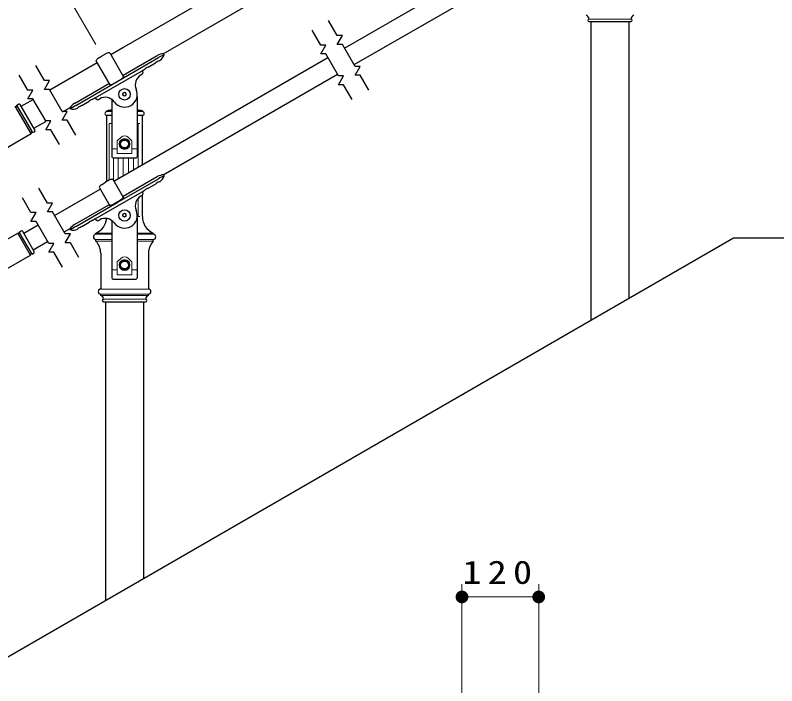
# Model space of a CAD drawing. Units: millimetres on the paper, scale 1:20. Extents: x -365 to 0, y 0 to 257.
# Drawn here: x -120.2 to -60.4, y 146.6 to 199.3 of the extents above; entities that cross this region are included whole.
import ezdxf

# ---------------------------------------------------------------- set-up
doc = ezdxf.new("R2010")
doc.units = ezdxf.units.MM
doc.layers.add('1_20', color=3, linetype='Continuous', lineweight=25)
doc.styles.add('ＭＳ ゴシック', font='')
doc.styles.get('ＭＳ ゴシック').set_extended_font_data('MS Gothic')

# ---------------------------------------------------------------- blocks, each defined once
blk = doc.blocks.new('filled_dot')
at = {"color": 0, "linetype": 'Continuous', "lineweight": -2, "const_width": 1.25}
blk.add_lwpolyline([(-0.625, 0, 1), (0.625, 0, 1)], format="xyb", close=True, dxfattribs=at)

msp = doc.modelspace()

# ---------------------------------------------------------------- linework, layer by layer
at = {"layer": '1_20'}
for p, q in [((-94.349, 196.707), (-75.403, 207.645)), ((-112.711, 196.195), (-96.029, 205.827)), ((-108.594, 196.262), (-95.029, 204.095)), ((-93.599, 195.408), (-77.756, 204.555)), ((-75.137, 198.789), (-71.837, 198.789)), ((-74.987, 198.789), (-74.987, 175.321)), ((-71.987, 177.053), (-71.987, 198.789)), ((-113.053, 196.289), (-113.383, 196.11)), ((-112.792, 196.336), (-111.703, 194.451)), ((-112.711, 196.195), (-111.765, 196.742)), ((-108.515, 196.178), (-108.561, 196.258)), ((-113.874, 195.711), (-112.786, 193.826)), ((-113.703, 195.914), (-113.383, 196.11)), ((-112.461, 186.25), (-95.648, 195.957)), ((-112.21, 194.079), (-108.963, 195.954)), ((-111.734, 194.569), (-109.056, 196.115)), ((-108.912, 195.704), (-108.842, 195.744)), ((-117.505, 193.428), (-113.793, 195.57)), ((-109.779, 195.204), (-109.204, 195.535)), ((-114.109, 192.704), (-110.07, 195.035)), ((-111.743, 194.535), (-111.7, 194.461)), ((-111.717, 194.443), (-111.703, 194.451)), ((-110.248, 194.644), (-110.35, 194.585)), ((-110.218, 194.877), (-110.199, 194.745)), ((-108.608, 186.742), (-94.898, 194.658)), ((-115.56, 192.36), (-112.873, 193.912)), ((-115.458, 192.204), (-112.21, 194.079)), ((-112.839, 193.902), (-112.796, 193.828)), ((-112.536, 193.894), (-111.887, 194.269)), ((-112.786, 193.826), (-112.772, 193.833)), ((-119.747, 192.133), (-118.804, 192.678)), ((-113.898, 192.752), (-113.793, 192.67)), ((-113.681, 192.662), (-113.579, 192.721)), ((-112.627, 192.671), (-112.627, 188.168)), ((-111.627, 193.213), (-111.752, 193.14)), ((-111.752, 192.996), (-111.752, 193.14)), ((-111.627, 192.924), (-111.752, 192.996)), ((-111.502, 193.14), (-111.627, 193.213)), ((-111.502, 192.996), (-111.627, 192.924)), ((-111.502, 192.996), (-111.502, 193.14)), ((-110.627, 192.898), (-110.627, 188.168)), ((-118.968, 189.984), (-120.218, 192.149)), ((-120.089, 192.224), (-119.959, 192.299)), ((-118.839, 190.059), (-120.089, 192.224)), ((-118.672, 190.271), (-119.822, 192.263)), ((-114.975, 192.204), (-114.4, 192.535)), ((-116.505, 191.695), (-115.909, 192.039)), ((-115.876, 191.928), (-115.922, 192.008)), ((-115.337, 191.994), (-115.266, 192.035)), ((-113.022, 191.768), (-113.022, 191.718)), ((-110.231, 191.768), (-110.231, 191.718)), ((-118.747, 190.401), (-117.804, 190.945)), ((-113.022, 186.225), (-113.022, 191.418)), ((-112.627, 191.418), (-113.022, 191.418)), ((-110.231, 191.418), (-110.627, 191.418)), ((-110.231, 187.537), (-110.231, 191.418)), ((-122.952, 187.684), (-118.968, 189.984)), ((-118.839, 190.059), (-118.709, 190.134)), ((-111.814, 189.493), (-112.002, 189.168)), ((-112.002, 189.168), (-111.814, 188.843)), ((-111.439, 189.493), (-111.814, 189.493)), ((-111.252, 189.168), (-111.439, 189.493)), ((-111.439, 188.843), (-111.252, 189.168)), ((-111.814, 188.843), (-111.439, 188.843)), ((-112.527, 188.068), (-110.727, 188.068)), ((-108.515, 186.666), (-108.561, 186.745)), ((-113.453, 185.969), (-113.133, 186.165)), ((-112.803, 186.344), (-113.133, 186.165)), ((-112.542, 186.391), (-111.703, 184.938)), ((-112.21, 184.566), (-108.963, 186.441)), ((-111.734, 185.057), (-109.056, 186.603)), ((-108.912, 186.191), (-108.842, 186.232)), ((-117.124, 183.557), (-113.543, 185.625)), ((-114.109, 183.191), (-110.07, 185.523)), ((-113.624, 185.766), (-112.786, 184.313)), ((-109.779, 185.691), (-109.204, 186.023)), ((-111.819, 184.871), (-111.703, 184.938)), ((-111.743, 185.022), (-111.7, 184.948)), ((-110.248, 185.131), (-110.35, 185.073)), ((-110.231, 183.468), (-110.231, 185.143)), ((-110.218, 185.365), (-110.199, 185.232)), ((-115.56, 182.848), (-112.873, 184.399)), ((-115.458, 182.691), (-112.21, 184.566)), ((-112.839, 184.39), (-112.796, 184.316)), ((-112.786, 184.313), (-112.67, 184.38)), ((-112.558, 184.418), (-111.908, 184.793)), ((-111.627, 183.7), (-111.752, 183.628)), ((-111.502, 183.628), (-111.627, 183.7)), ((-113.898, 183.24), (-113.793, 183.157)), ((-113.681, 183.149), (-113.579, 183.208)), ((-112.627, 183.158), (-112.627, 178.656)), ((-111.752, 183.484), (-111.752, 183.628)), ((-111.627, 183.411), (-111.752, 183.484)), ((-111.502, 183.484), (-111.627, 183.411)), ((-111.502, 183.484), (-111.502, 183.628)), ((-110.627, 183.385), (-110.627, 178.656)), ((-119.555, 182.154), (-118.423, 182.807)), ((-116.374, 182.258), (-115.896, 182.534)), ((-115.876, 182.416), (-115.922, 182.495)), ((-115.337, 182.482), (-115.266, 182.523)), ((-114.975, 182.691), (-114.4, 183.023)), ((-124.01, 179.87), (-120.026, 182.17)), ((-119.026, 180.438), (-120.026, 182.17)), ((-119.897, 182.245), (-119.767, 182.32)), ((-118.897, 180.513), (-119.897, 182.245)), ((-118.73, 180.725), (-119.63, 182.284)), ((-113.877, 182.068), (-113.877, 182.168)), ((-109.377, 182.068), (-109.377, 182.168)), ((-123.577, 147.267), (-63.786, 181.787)), ((-118.805, 180.855), (-117.673, 181.508)), ((-113.877, 181.518), (-113.877, 181.668)), ((-109.377, 181.518), (-109.377, 181.668)), ((-63.786, 181.787), (-24.291, 181.787)), ((-123.01, 178.138), (-119.026, 180.438)), ((-118.897, 180.513), (-118.767, 180.588)), ((-113.502, 180.596), (-113.502, 177.768)), ((-109.752, 180.596), (-109.752, 177.768)), ((-111.814, 179.981), (-112.002, 179.656)), ((-112.002, 179.656), (-111.814, 179.331)), ((-111.439, 179.981), (-111.814, 179.981)), ((-111.252, 179.656), (-111.439, 179.981)), ((-111.439, 179.331), (-111.252, 179.656)), ((-111.814, 179.331), (-111.439, 179.331)), ((-112.527, 178.556), (-110.727, 178.556)), ((-113.502, 177.268), (-113.502, 177.368)), ((-109.752, 177.268), (-109.752, 177.368)), ((-113.277, 176.768), (-109.977, 176.768)), ((-113.127, 176.768), (-113.127, 153.3)), ((-110.127, 155.032), (-110.127, 176.768))]:
    msp.add_line(p, q, dxfattribs=at)
at = {"layer": '1_20', "color": 7, "lineweight": 13}
for p, q in [((-113.883, 196.976), (-118.752, 205.409)), ((-75.137, 198.989), (-71.837, 198.989)), ((-112.627, 191.768), (-113.022, 191.768)), ((-112.627, 191.718), (-113.022, 191.718)), ((-110.231, 191.768), (-110.627, 191.768)), ((-110.231, 191.718), (-110.627, 191.718)), ((-112.833, 186.331), (-112.833, 190.768)), ((-112.685, 190.768), (-112.833, 190.768)), ((-110.568, 190.768), (-110.568, 187.342)), ((-110.568, 190.768), (-110.42, 190.768)), ((-112.202, 189.414), (-111.907, 189.703)), ((-111.052, 189.414), (-111.346, 189.703)), ((-112.202, 189.414), (-112.202, 188.41)), ((-111.052, 189.414), (-111.052, 188.41)), ((-112.627, 188.797), (-112.202, 188.797)), ((-111.052, 188.797), (-110.627, 188.797)), ((-112.509, 188.068), (-112.509, 186.334)), ((-112.202, 188.41), (-111.052, 188.41)), ((-112.132, 186.44), (-112.132, 188.068)), ((-111.727, 188.068), (-111.727, 186.673)), ((-111.316, 186.911), (-111.316, 188.068)), ((-110.923, 187.138), (-110.923, 188.068)), ((-110.568, 184.894), (-110.568, 183.468)), ((-110.42, 183.468), (-110.568, 183.468)), ((-113.877, 182.168), (-112.627, 182.168)), ((-112.627, 182.068), (-113.877, 182.068)), ((-110.627, 182.168), (-109.377, 182.168)), ((-109.377, 182.068), (-110.627, 182.068)), ((-112.627, 181.668), (-113.877, 181.668)), ((-112.627, 181.518), (-113.877, 181.518)), ((-109.377, 181.668), (-110.627, 181.668)), ((-109.377, 181.518), (-110.627, 181.518)), ((-112.202, 179.901), (-111.907, 180.191)), ((-111.052, 179.901), (-111.346, 180.191)), ((-112.202, 179.901), (-112.202, 178.898)), ((-111.052, 179.901), (-111.052, 178.898)), ((-112.627, 179.285), (-112.202, 179.285)), ((-112.202, 178.898), (-111.052, 178.898)), ((-111.052, 179.285), (-110.627, 179.285)), ((-109.752, 177.768), (-113.502, 177.768)), ((-109.752, 177.368), (-113.502, 177.368)), ((-113.502, 177.268), (-109.752, 177.268)), ((-113.277, 176.968), (-109.977, 176.968)), ((-85.119, 123.792), (-85.119, 154.567)), ((-79.09, 136.335), (-79.09, 154.567)), ((-85.119, 153.567), (-79.09, 153.567))]:
    msp.add_line(p, q, dxfattribs=at)
at = {"layer": '1_20'}
for points in [[(-92.443, 193.405), (-93.118, 194.575), (-93.518, 194.575), (-93.118, 195.268), (-93.518, 195.268), (-94.518, 197), (-94.918, 197), (-94.518, 197.693), (-94.918, 197.693), (-95.594, 198.863)], [(-93.742, 192.655), (-94.417, 193.825), (-94.817, 193.825), (-94.417, 194.518), (-94.817, 194.518), (-95.817, 196.25), (-96.217, 196.25), (-95.817, 196.943), (-96.217, 196.943), (-96.893, 198.113)], [(-115.449, 189.867), (-116.125, 191.037), (-116.525, 191.037), (-116.125, 191.73), (-116.525, 191.73), (-117.525, 193.462), (-117.925, 193.462), (-117.525, 194.155), (-117.925, 194.155), (-118.6, 195.325)], [(-116.748, 189.117), (-117.424, 190.287), (-117.824, 190.287), (-117.424, 190.98), (-117.824, 190.98), (-118.824, 192.712), (-119.224, 192.712), (-118.824, 193.405), (-119.224, 193.405), (-119.899, 194.575)], [(-115.208, 180.239), (-115.884, 181.409), (-116.284, 181.409), (-115.884, 182.102), (-116.284, 182.102), (-117.284, 183.834), (-117.684, 183.834), (-117.284, 184.527), (-117.684, 184.527), (-118.36, 185.697)], [(-116.507, 179.489), (-117.183, 180.659), (-117.583, 180.659), (-117.183, 181.352), (-117.583, 181.352), (-118.583, 183.084), (-118.983, 183.084), (-118.583, 183.777), (-118.983, 183.777), (-119.659, 184.947)]]:
    msp.add_lwpolyline(points, dxfattribs=at)
for centre, radius in [((-111.627, 193.068), 0.45), ((-111.627, 189.168), 0.312), ((-111.627, 183.556), 0.45), ((-111.627, 179.656), 0.312)]:
    msp.add_circle(centre, radius, dxfattribs=at)
at = {"layer": '1_20', "color": 7, "lineweight": 13}
for centre in [(-111.627, 189.168), (-111.627, 179.656)]:
    msp.add_circle(centre, 0.425, dxfattribs=at)
at = {"layer": '1_20'}
for centre, radius, start, end in [((-75.485, 198.961), 0.35, 4.47753, 69.26226), ((-71.488, 198.961), 0.35, 110.73774, 175.52247), ((-75.137, 198.889), 0.1, 90, 270), ((-71.837, 198.889), 0.1, 270, 90), ((-112.801, 195.636), 0.7, 89.22145, 111.10766), ((-108.506, 195.135), 1.124, 92.82409, 119.32197), ((-113.263, 195.369), 0.7, 128.89234, 150.77855), ((-108.3, 194.306), 1.526, 113.66623, 126.33377), ((-106.335, 191.273), 5.368, 113.95761, 119.30569), ((-109.194, 196.349), 0.7, 300.1917, 345.85928), ((-109.166, 193.806), 1.526, 113.66623, 126.33377), ((-112.149, 194.695), 0.5, 301.58648, 331.84923), ((-111.722, 194.547), 0.025, 120, 210), ((-111.707, 194.457), 0.0075, 300, 30), ((-109.912, 193.827), 0.875, 120, 203.8768), ((-110.298, 194.731), 0.1, 300, 8.19859), ((-110.119, 194.892), 0.1, 120, 188.19859), ((-112.86, 193.89), 0.025, 30, 120), ((-112.774, 194.333), 0.5, 268.15077, 298.41352), ((-112.789, 193.832), 0.0075, 210, 300), ((-111.627, 193.068), 1, 300, 23.8768), ((-113.496, 191.306), 1.526, 113.66623, 126.33377), ((-113.96, 192.674), 0.1, 51.80141, 120), ((-113.731, 192.748), 0.1, 231.80141, 300), ((-113.141, 191.963), 0.875, 36.1232, 120), ((-111.627, 192.868), 1, 0, 5.73917), ((-120.153, 192.187), 0.075, 210, 30), ((-119.909, 192.213), 0.1, 30, 120), ((-114.978, 191.399), 1.124, 120.67803, 147.17591), ((-112.718, 187.588), 5.368, 120.69431, 126.04239), ((-114.362, 190.806), 1.526, 113.66623, 126.33377), ((-111.627, 193.068), 1, 216.1232, 300), ((-115.685, 192.602), 0.7, 254.14072, 299.8083), ((-113.022, 191.568), 0.15, 90, 270), ((-111.627, 185.351), 6.568, 98.75788, 102.26889), ((-111.627, 185.351), 6.568, 77.73111, 81.24212), ((-110.231, 191.568), 0.15, 270, 90), ((-118.759, 190.221), 0.1, 300, 30), ((-118.903, 190.022), 0.075, 30, 210), ((-112.527, 188.168), 0.1, 180, 270), ((-110.727, 188.168), 0.1, 270, 0), ((-108.506, 185.623), 1.124, 92.82409, 119.32197), ((-112.551, 185.691), 0.7, 89.22145, 111.10766), ((-108.3, 184.794), 1.526, 113.66623, 126.33377), ((-106.335, 181.76), 5.368, 113.95761, 119.30569), ((-109.194, 186.837), 0.7, 300.1917, 345.85928), ((-113.013, 185.424), 0.7, 128.89234, 150.77855), ((-109.166, 184.294), 1.526, 113.66623, 126.33377), ((-112.157, 185.168), 0.45, 303.52157, 338.09592), ((-111.722, 185.035), 0.025, 120, 210), ((-111.707, 184.945), 0.0075, 300, 30), ((-109.912, 184.315), 0.875, 120, 203.8768), ((-110.298, 185.218), 0.1, 300, 8.19859), ((-110.119, 185.379), 0.1, 120, 188.19859), ((-112.86, 184.377), 0.025, 30, 120), ((-112.758, 184.821), 0.45, 261.90408, 296.47843), ((-112.789, 184.32), 0.0075, 210, 300), ((-111.627, 183.556), 1, 300, 23.8768), ((-113.496, 181.794), 1.526, 113.66623, 126.33377), ((-113.96, 183.161), 0.1, 51.80141, 120), ((-114.422, 183.458), 1.4, 292.93686, 354.28715), ((-113.731, 183.236), 0.1, 231.80141, 300), ((-113.141, 182.45), 0.875, 36.1232, 120), ((-111.627, 183.356), 1, 1.6751, 5.73917), ((-108.831, 183.458), 1.4, 179.56245, 247.06314), ((-114.978, 181.886), 1.124, 120.67803, 147.17591), ((-112.718, 178.076), 5.368, 120.69431, 126.04239), ((-115.685, 183.089), 0.7, 254.14072, 299.8083), ((-114.362, 181.294), 1.526, 113.66623, 126.33377), ((-111.627, 183.556), 1, 216.1232, 300), ((-119.962, 182.208), 0.075, 210, 30), ((-119.717, 182.234), 0.1, 30, 120), ((-113.877, 181.868), 0.2, 90, 270), ((-109.377, 181.868), 0.2, 270, 90), ((-114.901, 180.564), 1.4, 1.29396, 42.95511), ((-108.352, 180.564), 1.4, 137.04489, 178.70604), ((-118.817, 180.675), 0.1, 300, 30), ((-118.962, 180.476), 0.075, 30, 210), ((-112.527, 178.656), 0.1, 180, 270), ((-110.727, 178.656), 0.1, 270, 0), ((-113.502, 177.568), 0.2, 90, 270), ((-109.752, 177.568), 0.2, 270, 90), ((-113.626, 176.941), 0.35, 4.47753, 69.26226), ((-109.628, 176.941), 0.35, 110.73774, 175.52247), ((-113.277, 176.868), 0.1, 90, 270), ((-109.977, 176.868), 0.1, 270, 90)]:
    msp.add_arc(centre, radius, start, end, dxfattribs=at)
at = {"layer": '1_20', "color": 7, "lineweight": 13}
for centre in [(-111.627, 189.418), (-111.627, 179.906)]:
    msp.add_arc(centre, 0.4, 45.46168, 134.53832, dxfattribs=at)

# ---------------------------------------------------------------- block references
at = {"layer": '1_20', "color": 7, "lineweight": 13, "xscale": 0.4, "yscale": 0.4}
msp.add_blockref('filled_dot', (-85.119, 153.567), dxfattribs=at)
at = {"layer": '1_20', "color": 7, "lineweight": 13, "xscale": 0.4, "yscale": 0.4, "rotation": 180}
msp.add_blockref('filled_dot', (-79.09, 153.567), dxfattribs=at)

# ---------------------------------------------------------------- texts
at = {"layer": '1_20', "color": 7, "insert": (-82.104, 154.567), "char_height": 1.833, "attachment_point": 8, "style": 'ＭＳ ゴシック'}
msp.add_mtext('\\T1.33;\\W1.2;120', dxfattribs=at)

doc.saveas('drawing.dxf')
